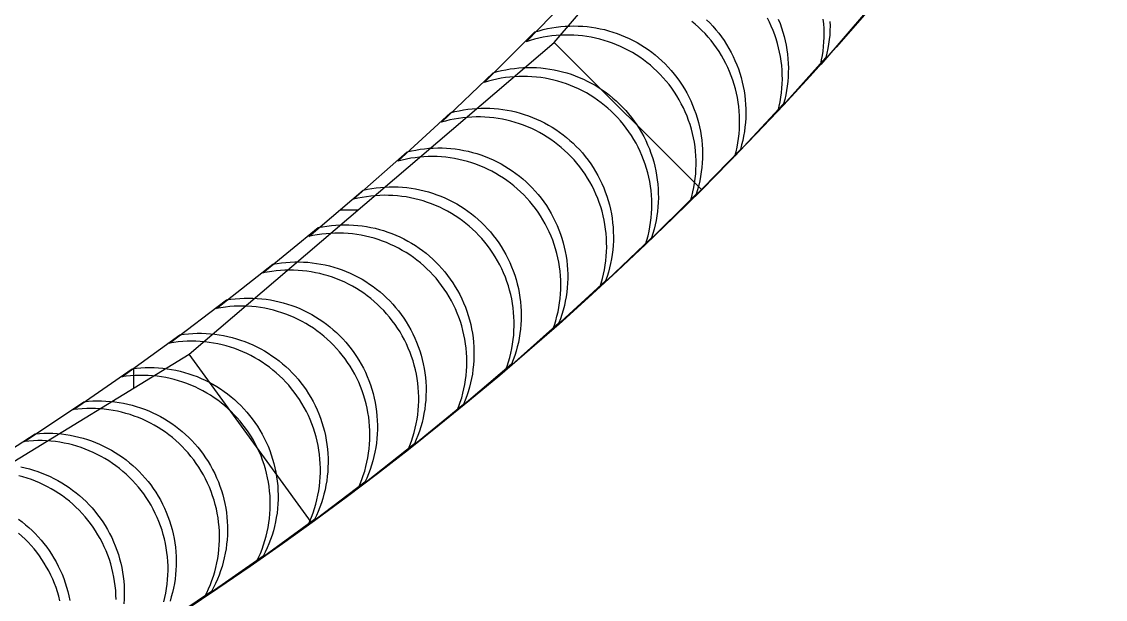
# Model space of a CAD drawing. Header units: metres. Extents: x -22.9 to 22.9, y -22.9 to 22.9.
# Drawn here: x 11.41 to 18.99, y -19.03 to -14.99 of the extents above; entities that cross this region are included whole.
import ezdxf

# ---------------------------------------------------------------- set-up
doc = ezdxf.new("R2010")
doc.units = ezdxf.units.M
for name, color, linetype in [('OBSERVED_CIRCULAR_SCAN', 3, 'Continuous'), ('SCAN_FOOTPRINTS', 5, 'Continuous'), ('TANK_BOUNDARY', 7, 'Continuous')]:
    doc.layers.add(name, color=color, linetype=linetype)

msp = doc.modelspace()

# ---------------------------------------------------------------- linework, layer by layer
at = {"layer": 'OBSERVED_CIRCULAR_SCAN'}
for p, q in [((15.1335, -15.1335), (17.3146, -12.5798)), ((12.5798, -17.3146), (15.1335, -15.1335)), ((16.163, -16.163), (15.1335, -15.1335)), ((13.7597, -16.3068), (13.6342, -16.3068)), ((9.7163, -19.0693), (12.5798, -17.3146)), ((13.4364, -18.4936), (12.5798, -17.3146)), ((12.192, -17.4147), (12.192, -17.5522))]:
    msp.add_line(p, q, dxfattribs=at)
at = {"layer": 'SCAN_FOOTPRINTS'}
for points in [[(16.1983, -14.9756), (16.2207, -14.9981), (16.2424, -15.0214), (16.2632, -15.0454), (16.2831, -15.0701), (16.3022, -15.0956), (16.3204, -15.1217), (16.3376, -15.1484), (16.3538, -15.1757), (16.3691, -15.2035), (16.3834, -15.2319), (16.3967, -15.2608), (16.409, -15.2901), (16.4202, -15.3199), (16.4304, -15.35), (16.4395, -15.3804), (16.4475, -15.4112), (16.4544, -15.4422), (16.4602, -15.4735), (16.4649, -15.5049), (16.4685, -15.5365), (16.471, -15.5682), (16.4724, -15.5999), (16.4726, -15.6317), (16.4717, -15.6635), (16.4697, -15.6952), (16.4666, -15.7269), (16.4624, -15.7584), (16.457, -15.7897), (16.4506, -15.8208), (16.443, -15.8517), (16.4344, -15.8823), (16.0868, -16.2417), (16.0868, -16.2417), (16.0955, -16.2111), (16.103, -16.1803), (16.1094, -16.1491), (16.1148, -16.1178), (16.119, -16.0863), (16.1222, -16.0547), (16.1242, -16.0229), (16.1251, -15.9912), (16.1248, -15.9594), (16.1235, -15.9276), (16.121, -15.8959), (16.1174, -15.8644), (16.1127, -15.8329), (16.1068, -15.8017), (16.0999, -15.7707), (16.0919, -15.7399), (16.0828, -15.7094), (16.0727, -15.6793), (16.0614, -15.6496), (16.0492, -15.6203), (16.0359, -15.5914), (16.0216, -15.563), (16.0063, -15.5351), (15.99, -15.5078), (15.9728, -15.4811), (15.9546, -15.455), (15.9356, -15.4296), (15.9156, -15.4048), (15.8948, -15.3808), (15.8732, -15.3575), (15.8507, -15.335), (15.8282, -15.314), (15.805, -15.2938), (15.7811, -15.2743), (15.7566, -15.2557), (15.7314, -15.238), (15.7057, -15.2211), (15.6794, -15.2051), (15.6525, -15.19), (15.6252, -15.1759), (15.5974, -15.1626), (15.5691, -15.1504), (15.5405, -15.1391), (15.5114, -15.1288), (15.4821, -15.1195), (15.4524, -15.1112), (15.4225, -15.104), (15.3923, -15.0977), (15.362, -15.0925), (15.3315, -15.0884), (15.3008, -15.0852), (15.2701, -15.0832), (15.2393, -15.0822), (15.2086, -15.0822), (15.1778, -15.0833), (15.1471, -15.0854), (15.1164, -15.0886), (15.0859, -15.0929), (15.0556, -15.0982), (15.0255, -15.1045), (14.9956, -15.1118), (14.9659, -15.1202), (14.9366, -15.1295), (15.2841, -14.7701)], [(17.3221, -14.9091), (16.9958, -15.288), (16.9958, -15.288), (17.0027, -15.2569), (17.0084, -15.2257), (17.0131, -15.1942), (17.0166, -15.1626), (17.019, -15.1309), (17.0203, -15.0992), (17.0205, -15.0674), (17.0196, -15.0356), (17.0175, -15.0039), (17.0143, -14.9723)], [(16.6997, -14.972), (16.7115, -15.0016), (16.7223, -15.0315), (16.7319, -15.0617), (16.7405, -15.0923), (16.7481, -15.1232), (16.7545, -15.1544), (16.7598, -15.1857), (16.764, -15.2172), (16.7671, -15.2488), (16.7691, -15.2806), (16.7699, -15.3123), (16.7696, -15.3441), (16.7682, -15.3759), (16.7657, -15.4076), (16.7621, -15.4392), (16.7573, -15.4706), (16.7515, -15.5018), (16.7445, -15.5328), (16.7365, -15.5636), (16.3959, -15.9297), (16.3959, -15.9297), (16.404, -15.8989), (16.4109, -15.8679), (16.4168, -15.8366), (16.4215, -15.8052), (16.4251, -15.7736), (16.4277, -15.7419), (16.429, -15.7102), (16.4293, -15.6784), (16.4285, -15.6466), (16.4265, -15.6149), (16.4234, -15.5833), (16.4192, -15.5518), (16.4139, -15.5204), (16.4075, -15.4893), (16.4, -15.4584), (16.3914, -15.4278), (16.3817, -15.3975), (16.3709, -15.3676), (16.3592, -15.3381), (16.3463, -15.309), (16.3325, -15.2804), (16.3176, -15.2523), (16.3018, -15.2247), (16.285, -15.1977), (16.2673, -15.1714), (16.2486, -15.1456), (16.2291, -15.1206), (16.2087, -15.0962), (16.1874, -15.0726), (16.1653, -15.0497), (16.1424, -15.0277), (16.1195, -15.0071), (16.0959, -14.9873)], [(17.061, -14.9873), (17.0614, -15.0191), (17.0606, -15.0509), (17.0587, -15.0826), (17.0556, -15.1142), (17.0515, -15.1458), (17.0462, -15.1771), (17.0399, -15.2083), (17.0324, -15.2392), (16.6989, -15.6117), (16.6989, -15.6117), (16.7064, -15.5808), (16.7128, -15.5496), (16.718, -15.5183), (16.7221, -15.4868), (16.7252, -15.4551), (16.7271, -15.4234), (16.7279, -15.3916), (16.7275, -15.3598), (16.7261, -15.3281), (16.7235, -15.2964), (16.7198, -15.2648), (16.715, -15.2334), (16.7091, -15.2022), (16.702, -15.1712), (16.6939, -15.1405), (16.6848, -15.11), (16.6745, -15.0799), (16.6632, -15.0502), (16.6508, -15.0209), (16.6375, -14.9921), (16.6231, -14.9638)], [(12.4039, -19.0491), (12.4114, -19.0182), (12.4178, -18.9871), (12.4232, -18.9557), (12.4274, -18.9242), (12.4305, -18.8926), (12.4325, -18.8609), (12.4334, -18.8291), (12.4331, -18.7973), (12.4317, -18.7656), (12.4292, -18.7339), (12.4256, -18.7023), (12.4209, -18.6709), (12.415, -18.6396), (12.4081, -18.6086), (12.4001, -18.5778), (12.391, -18.5474), (12.3808, -18.5173), (12.3696, -18.4875), (12.3573, -18.4582), (12.344, -18.4294), (12.3296, -18.401), (12.3143, -18.3731), (12.2981, -18.3458), (12.2808, -18.3191), (12.2632, -18.2938), (12.2448, -18.2692), (12.2255, -18.2452), (12.2054, -18.2218), (12.1846, -18.1992), (12.1629, -18.1773), (12.1405, -18.1561), (12.1175, -18.1357), (12.0937, -18.1162), (12.0693, -18.0974), (12.0442, -18.0795), (12.0186, -18.0624), (11.9924, -18.0463), (11.9656, -18.031), (11.9383, -18.0167), (11.9106, -18.0033), (11.8824, -17.9909), (11.8539, -17.9795), (11.8249, -17.969), (11.7956, -17.9595), (11.766, -17.951), (11.7361, -17.9436), (11.706, -17.9372), (11.6757, -17.9318), (11.6452, -17.9274), (11.6146, -17.9241), (11.5839, -17.9219), (11.5531, -17.9207), (11.5223, -17.9205), (11.4915, -17.9214), (11.4608, -17.9234), (11.4302, -17.9264), (11.8454, -17.6479), (11.8454, -17.6479), (11.876, -17.6449), (11.9068, -17.6429), (11.9375, -17.642), (11.9683, -17.6422), (11.9991, -17.6434), (12.0298, -17.6456), (12.0604, -17.6489), (12.0909, -17.6533), (12.1212, -17.6586), (12.1513, -17.6651), (12.1812, -17.6725), (12.2108, -17.681), (12.2401, -17.6905), (12.2691, -17.7009), (12.2977, -17.7124), (12.3258, -17.7248), (12.3536, -17.7382), (12.3808, -17.7525), (12.4076, -17.7678), (12.4338, -17.7839), (12.4595, -17.801), (12.4845, -17.8189), (12.5089, -17.8376), (12.5327, -17.8572), (12.5558, -17.8776), (12.5781, -17.8987), (12.5998, -17.9207), (12.6207, -17.9433), (12.6407, -17.9666), (12.66, -17.9906), (12.6785, -18.0153), (12.6961, -18.0406), (12.7133, -18.0673), (12.7296, -18.0946), (12.7449, -18.1224), (12.7592, -18.1508), (12.7725, -18.1797), (12.7848, -18.209), (12.796, -18.2387), (12.8062, -18.2688), (12.8153, -18.2993), (12.8233, -18.3301), (12.8303, -18.3611), (12.8361, -18.3923), (12.8408, -18.4238), (12.8445, -18.4553), (12.847, -18.487), (12.8483, -18.5188), (12.8486, -18.5506), (12.8477, -18.5823), (12.8457, -18.6141), (12.8426, -18.6457), (12.8384, -18.6772), (12.8331, -18.7085), (12.8266, -18.7397), (12.8191, -18.7705), (12.8105, -18.8011), (12.8008, -18.8314), (12.7901, -18.8613), (12.7782, -18.8908), (12.7654, -18.9199), (12.7516, -18.9485), (12.7367, -18.9766), (12.3215, -19.2552)], [(11.0836, -18.1427), (11.5041, -17.8722), (11.5041, -17.8722), (11.5348, -17.8698), (11.5656, -17.8684), (11.5964, -17.8681), (11.6272, -17.8688), (11.6579, -17.8706), (11.6886, -17.8735), (11.7191, -17.8774), (11.7495, -17.8823), (11.7797, -17.8883), (11.8097, -17.8953), (11.8394, -17.9033), (11.8689, -17.9123), (11.898, -17.9224), (11.9267, -17.9334), (11.9551, -17.9454), (11.983, -17.9584), (12.0105, -17.9723), (12.0375, -17.9871), (12.0639, -18.0029), (12.0898, -18.0195), (12.1151, -18.0371), (12.1398, -18.0554), (12.1639, -18.0747), (12.1873, -18.0947), (12.21, -18.1155), (12.2319, -18.1371), (12.2531, -18.1594), (12.2736, -18.1825), (12.2932, -18.2062), (12.312, -18.2306), (12.33, -18.2556), (12.3471, -18.2812), (12.3638, -18.3082), (12.3796, -18.3358), (12.3943, -18.364), (12.4081, -18.3926), (12.4209, -18.4217), (12.4326, -18.4513), (12.4432, -18.4812), (12.4528, -18.5115), (12.4613, -18.5422), (12.4688, -18.5731), (12.4751, -18.6042), (12.4804, -18.6356), (12.4845, -18.6671), (12.4875, -18.6987), (12.4894, -18.7304), (12.4902, -18.7622), (12.4898, -18.794), (12.4883, -18.8258), (12.4857, -18.8574), (12.482, -18.889), (12.4772, -18.9204), (12.4713, -18.9517), (12.4642, -18.9827), (12.4561, -19.0134), (12.4469, -19.0438)], [(11.4038, -18.1048), (11.4338, -18.1113), (11.4637, -18.1189), (11.4933, -18.1275), (11.5225, -18.1371), (11.5514, -18.1477), (11.58, -18.1592), (11.6081, -18.1718), (11.6358, -18.1853), (11.663, -18.1997), (11.6897, -18.2151), (11.7158, -18.2313), (11.7414, -18.2485), (11.7663, -18.2665), (11.7907, -18.2854), (11.8144, -18.305), (11.8374, -18.3255), (11.8597, -18.3468), (11.8812, -18.3688), (11.902, -18.3915), (11.922, -18.4149), (11.9411, -18.439), (11.9595, -18.4638), (11.977, -18.4891), (11.9936, -18.515), (12.0098, -18.5424), (12.025, -18.5703), (12.0392, -18.5987), (12.0524, -18.6276), (12.0646, -18.657), (12.0758, -18.6867), (12.0858, -18.7169), (12.0949, -18.7474), (12.1028, -18.7782), (12.1096, -18.8092), (12.1154, -18.8405), (12.12, -18.8719), (12.1235, -18.9035), (12.1259, -18.9352), (12.1272, -18.967), (12.1274, -18.9987), (12.1264, -19.0305), (12.1243, -19.0622)], [(12.0696, -19.0327), (12.0689, -19.001), (12.067, -18.9692), (12.064, -18.9376), (12.0598, -18.9061), (12.0546, -18.8747), (12.0483, -18.8436), (12.0408, -18.8127), (12.0323, -18.782), (12.0227, -18.7517), (12.0121, -18.7218), (12.0003, -18.6922), (11.9876, -18.6631), (11.9738, -18.6345), (11.9591, -18.6063), (11.9433, -18.5787), (11.9266, -18.5517), (11.9095, -18.5261), (11.8915, -18.5011), (11.8727, -18.4767), (11.8531, -18.453), (11.8326, -18.4299), (11.8114, -18.4076), (11.7895, -18.386), (11.7668, -18.3652), (11.7434, -18.3452), (11.7193, -18.3259), (11.6946, -18.3076), (11.6693, -18.29), (11.6434, -18.2734), (11.617, -18.2576), (11.59, -18.2428), (11.5625, -18.2289), (11.5346, -18.2159), (11.5062, -18.2039), (11.4775, -18.1929), (11.4484, -18.1828), (11.4189, -18.1738), (11.3892, -18.1658)], [(11.3886, -18.4707), (11.4132, -18.4892), (11.4372, -18.5085), (11.4605, -18.5287), (11.4831, -18.5496), (11.505, -18.5712), (11.5261, -18.5937), (11.5464, -18.6168), (11.5659, -18.6406), (11.5847, -18.665), (11.6025, -18.6901), (11.6195, -18.7158), (11.6356, -18.7421), (11.6513, -18.7697), (11.666, -18.7979), (11.6796, -18.8266), (11.6923, -18.8558), (11.7039, -18.8853), (11.7145, -18.9153), (11.724, -18.9456), (11.7324, -18.9763), (11.7398, -19.0072), (11.746, -19.0384)], [(11.6772, -19.0405), (11.6692, -19.0097), (11.6602, -18.9793), (11.6501, -18.9491), (11.639, -18.9194), (11.6268, -18.89), (11.6136, -18.8611), (11.5994, -18.8327), (11.5841, -18.8048), (11.5679, -18.7774), (11.5513, -18.7515), (11.5338, -18.7261), (11.5155, -18.7014), (11.4963, -18.6773), (11.4763, -18.6539), (11.4556, -18.6311), (11.434, -18.6091), (11.4117, -18.5879), (11.3887, -18.5674)]]:
    msp.add_lwpolyline(points, dxfattribs=at)
for points in [[(14.9975, -15.061), (15.027, -15.0522), (15.0568, -15.0444), (15.0869, -15.0377), (15.1171, -15.0319), (15.1476, -15.0272), (15.1781, -15.0236), (15.2088, -15.021), (15.2396, -15.0194), (15.2704, -15.0189), (15.3012, -15.0195), (15.3319, -15.0211), (15.3626, -15.0237), (15.3932, -15.0274), (15.4236, -15.0322), (15.4538, -15.038), (15.4838, -15.0448), (15.5136, -15.0526), (15.5431, -15.0615), (15.5723, -15.0713), (15.6011, -15.0822), (15.6295, -15.094), (15.6575, -15.1068), (15.6851, -15.1206), (15.7122, -15.1352), (15.7387, -15.1508), (15.7647, -15.1673), (15.7901, -15.1847), (15.815, -15.203), (15.8391, -15.222), (15.8626, -15.2419), (15.8854, -15.2626), (15.9075, -15.2841), (15.9296, -15.307), (15.9508, -15.3307), (15.9711, -15.3551), (15.9906, -15.3802), (16.0092, -15.406), (16.0268, -15.4324), (16.0435, -15.4595), (16.0593, -15.4871), (16.074, -15.5152), (16.0878, -15.5439), (16.1005, -15.573), (16.1122, -15.6026), (16.1228, -15.6325), (16.1324, -15.6628), (16.1409, -15.6935), (16.1483, -15.7244), (16.1547, -15.7555), (16.1599, -15.7869), (16.164, -15.8184), (16.167, -15.85), (16.1689, -15.8818), (16.1696, -15.9136), (16.1692, -15.9453), (16.1677, -15.9771), (16.1651, -16.0088), (16.1614, -16.0403), (16.1565, -16.0717), (16.1506, -16.103), (16.1435, -16.134), (16.1354, -16.1647), (16.1262, -16.1951), (15.7718, -16.5478), (15.7718, -16.5478), (15.781, -16.5174), (15.7891, -16.4867), (15.7962, -16.4557), (15.8021, -16.4245), (15.807, -16.393), (15.8107, -16.3615), (15.8133, -16.3298), (15.8148, -16.298), (15.8152, -16.2663), (15.8144, -16.2345), (15.8126, -16.2027), (15.8096, -16.1711), (15.8055, -16.1396), (15.8003, -16.1082), (15.7939, -16.0771), (15.7865, -16.0462), (15.778, -16.0155), (15.7684, -15.9852), (15.7578, -15.9553), (15.7461, -15.9257), (15.7334, -15.8966), (15.7196, -15.8679), (15.7049, -15.8398), (15.6891, -15.8122), (15.6724, -15.7851), (15.6548, -15.7587), (15.6362, -15.7329), (15.6167, -15.7078), (15.5964, -15.6834), (15.5752, -15.6597), (15.5531, -15.6368), (15.531, -15.6153), (15.5082, -15.5946), (15.4847, -15.5747), (15.4606, -15.5557), (15.4357, -15.5374), (15.4103, -15.52), (15.3843, -15.5035), (15.3578, -15.4879), (15.3307, -15.4733), (15.3031, -15.4595), (15.2751, -15.4467), (15.2467, -15.4349), (15.2179, -15.424), (15.1887, -15.4142), (15.1592, -15.4053), (15.1294, -15.3975), (15.0994, -15.3907), (15.0692, -15.3849), (15.0388, -15.3801), (15.0082, -15.3764), (14.9775, -15.3738), (14.9468, -15.3722), (14.916, -15.3716), (14.8852, -15.3721), (14.8544, -15.3737), (14.8237, -15.3763), (14.7932, -15.3799), (14.7627, -15.3846), (14.7325, -15.3904), (14.7024, -15.3971), (14.6726, -15.4049), (14.6431, -15.4137), (14.9975, -15.061)], [(14.7054, -15.3464), (14.7351, -15.3382), (14.765, -15.331), (14.7952, -15.3248), (14.8255, -15.3196), (14.856, -15.3155), (14.8867, -15.3124), (14.9174, -15.3104), (14.9482, -15.3095), (14.979, -15.3095), (15.0098, -15.3107), (15.0405, -15.3129), (15.0711, -15.3161), (15.1016, -15.3204), (15.1319, -15.3258), (15.162, -15.3321), (15.1919, -15.3395), (15.2216, -15.3479), (15.2509, -15.3573), (15.2798, -15.3678), (15.3084, -15.3792), (15.3366, -15.3915), (15.3644, -15.4049), (15.3917, -15.4191), (15.4185, -15.4343), (15.4447, -15.4504), (15.4704, -15.4674), (15.4955, -15.4853), (15.5199, -15.504), (15.5437, -15.5235), (15.5669, -15.5439), (15.5893, -15.565), (15.6109, -15.5869), (15.6325, -15.6102), (15.6533, -15.6343), (15.6731, -15.6591), (15.6921, -15.6846), (15.7102, -15.7107), (15.7273, -15.7375), (15.7435, -15.7649), (15.7587, -15.7928), (15.7729, -15.8212), (15.7861, -15.8501), (15.7983, -15.8795), (15.8094, -15.9093), (15.8195, -15.9394), (15.8285, -15.9699), (15.8364, -16.0007), (15.8432, -16.0317), (15.849, -16.063), (15.8536, -16.0945), (15.8571, -16.126), (15.8595, -16.1577), (15.8607, -16.1895), (15.8609, -16.2213), (15.8599, -16.2531), (15.8578, -16.2848), (15.8546, -16.3164), (15.8502, -16.3479), (15.8448, -16.3792), (15.8382, -16.4103), (15.8306, -16.4412), (15.8219, -16.4717), (15.812, -16.502), (15.4509, -16.8478), (15.4509, -16.8478), (15.4607, -16.8176), (15.4695, -16.787), (15.4771, -16.7561), (15.4837, -16.725), (15.4891, -16.6937), (15.4934, -16.6622), (15.4967, -16.6306), (15.4988, -16.5989), (15.4997, -16.5671), (15.4996, -16.5353), (15.4983, -16.5036), (15.496, -16.4719), (15.4925, -16.4403), (15.4878, -16.4088), (15.4821, -16.3776), (15.4753, -16.3465), (15.4674, -16.3157), (15.4584, -16.2853), (15.4483, -16.2551), (15.4372, -16.2253), (15.425, -16.196), (15.4118, -16.167), (15.3976, -16.1386), (15.3824, -16.1107), (15.3662, -16.0833), (15.3491, -16.0566), (15.331, -16.0304), (15.312, -16.0049), (15.2921, -15.9801), (15.2714, -15.956), (15.2498, -15.9327), (15.2282, -15.9108), (15.2057, -15.8897), (15.1826, -15.8694), (15.1588, -15.8498), (15.1344, -15.8311), (15.1093, -15.8133), (15.0836, -15.7963), (15.0574, -15.7802), (15.0306, -15.765), (15.0033, -15.7507), (14.9755, -15.7374), (14.9473, -15.725), (14.9187, -15.7136), (14.8898, -15.7032), (14.8604, -15.6937), (14.8308, -15.6853), (14.8009, -15.6779), (14.7708, -15.6716), (14.7405, -15.6662), (14.71, -15.662), (14.6794, -15.6587), (14.6486, -15.6565), (14.6179, -15.6554), (14.5871, -15.6553), (14.5563, -15.6562), (14.5256, -15.6583), (14.4949, -15.6613), (14.4644, -15.6654), (14.4341, -15.6706), (14.4039, -15.6768), (14.374, -15.684), (14.3443, -15.6922), (14.7054, -15.3464)], [(14.4078, -15.6261), (14.4376, -15.6184), (14.4677, -15.6118), (14.498, -15.6062), (14.5284, -15.6016), (14.559, -15.5981), (14.5897, -15.5956), (14.6205, -15.5942), (14.6513, -15.5938), (14.6821, -15.5945), (14.7128, -15.5963), (14.7435, -15.599), (14.774, -15.6029), (14.8044, -15.6077), (14.8347, -15.6137), (14.8647, -15.6206), (14.8944, -15.6286), (14.9239, -15.6375), (14.953, -15.6475), (14.9818, -15.6585), (15.0101, -15.6704), (15.0381, -15.6834), (15.0656, -15.6972), (15.0926, -15.712), (15.1191, -15.7277), (15.145, -15.7443), (15.1704, -15.7618), (15.1951, -15.7802), (15.2192, -15.7993), (15.2426, -15.8193), (15.2653, -15.8401), (15.2873, -15.8616), (15.3086, -15.8839), (15.3297, -15.9077), (15.35, -15.9322), (15.3694, -15.9574), (15.3879, -15.9832), (15.4054, -16.0097), (15.4221, -16.0368), (15.4377, -16.0645), (15.4524, -16.0926), (15.466, -16.1213), (15.4787, -16.1505), (15.4903, -16.1801), (15.5008, -16.2101), (15.5103, -16.2404), (15.5187, -16.2711), (15.5261, -16.302), (15.5323, -16.3332), (15.5374, -16.3646), (15.5414, -16.3961), (15.5443, -16.4277), (15.5461, -16.4595), (15.5467, -16.4913), (15.5463, -16.523), (15.5447, -16.5548), (15.542, -16.5865), (15.5381, -16.618), (15.5332, -16.6494), (15.5271, -16.6806), (15.52, -16.7116), (15.5118, -16.7423), (15.5025, -16.7727), (15.4921, -16.8027), (15.1244, -17.1416), (15.1244, -17.1416), (15.1348, -17.1115), (15.1441, -17.0811), (15.1523, -17.0504), (15.1595, -17.0194), (15.1655, -16.9882), (15.1704, -16.9568), (15.1743, -16.9253), (15.177, -16.8936), (15.1786, -16.8619), (15.179, -16.8301), (15.1784, -16.7983), (15.1766, -16.7666), (15.1737, -16.7349), (15.1697, -16.7034), (15.1646, -16.672), (15.1584, -16.6408), (15.1511, -16.6099), (15.1426, -16.5793), (15.1332, -16.5489), (15.1226, -16.5189), (15.111, -16.4893), (15.0984, -16.4602), (15.0847, -16.4315), (15.07, -16.4033), (15.0544, -16.3756), (15.0377, -16.3485), (15.0202, -16.322), (15.0017, -16.2962), (14.9823, -16.271), (14.962, -16.2465), (14.9409, -16.2228), (14.9196, -16.2005), (14.8976, -16.1789), (14.8749, -16.1582), (14.8515, -16.1382), (14.8274, -16.119), (14.8027, -16.1006), (14.7773, -16.0832), (14.7514, -16.0666), (14.7249, -16.0508), (14.6979, -16.0361), (14.6704, -16.0222), (14.6424, -16.0093), (14.6141, -15.9973), (14.5853, -15.9864), (14.5562, -15.9764), (14.5267, -15.9674), (14.497, -15.9594), (14.467, -15.9525), (14.4367, -15.9466), (14.4063, -15.9417), (14.3758, -15.9379), (14.3451, -15.9351), (14.3144, -15.9333), (14.2836, -15.9327), (14.2528, -15.933), (14.222, -15.9345), (14.1913, -15.9369), (14.1608, -15.9405), (14.1303, -15.945), (14.1, -15.9506), (14.07, -15.9573), (14.0401, -15.9649), (14.4078, -15.6261)], [(14.1049, -15.9001), (14.1349, -15.893), (14.1651, -15.8869), (14.1955, -15.8819), (14.226, -15.8779), (14.2567, -15.875), (14.2874, -15.8731), (14.3182, -15.8722), (14.349, -15.8725), (14.3797, -15.8737), (14.4104, -15.8761), (14.441, -15.8794), (14.4715, -15.8838), (14.5018, -15.8893), (14.5319, -15.8958), (14.5618, -15.9033), (14.5914, -15.9119), (14.6206, -15.9214), (14.6496, -15.9319), (14.6781, -15.9435), (14.7063, -15.956), (14.734, -15.9694), (14.7612, -15.9838), (14.7879, -15.9991), (14.8141, -16.0153), (14.8397, -16.0324), (14.8647, -16.0504), (14.8891, -16.0692), (14.9128, -16.0888), (14.9358, -16.1093), (14.9582, -16.1305), (14.9798, -16.1524), (15.0006, -16.1751), (15.0212, -16.1993), (15.041, -16.2242), (15.0599, -16.2497), (15.0779, -16.2759), (15.095, -16.3027), (15.1111, -16.3301), (15.1262, -16.3581), (15.1403, -16.3866), (15.1534, -16.4155), (15.1655, -16.4449), (15.1766, -16.4747), (15.1865, -16.5049), (15.1954, -16.5354), (15.2033, -16.5662), (15.21, -16.5973), (15.2156, -16.6286), (15.2201, -16.6601), (15.2235, -16.6917), (15.2258, -16.7234), (15.227, -16.7551), (15.227, -16.7869), (15.2259, -16.8187), (15.2237, -16.8504), (15.2204, -16.882), (15.216, -16.9135), (15.2104, -16.9448), (15.2038, -16.9759), (15.196, -17.0067), (15.1872, -17.0372), (15.1773, -17.0674), (15.1664, -17.0973), (14.7922, -17.429), (14.7922, -17.429), (14.8032, -17.3991), (14.8131, -17.3689), (14.8219, -17.3384), (14.8297, -17.3076), (14.8363, -17.2765), (14.8418, -17.2452), (14.8463, -17.2137), (14.8496, -17.1821), (14.8518, -17.1504), (14.8529, -17.1186), (14.8528, -17.0868), (14.8517, -17.0551), (14.8494, -17.0234), (14.846, -16.9918), (14.8415, -16.9603), (14.8358, -16.929), (14.8291, -16.8979), (14.8213, -16.8671), (14.8124, -16.8366), (14.8024, -16.8064), (14.7914, -16.7766), (14.7793, -16.7472), (14.7662, -16.7183), (14.7521, -16.6898), (14.737, -16.6618), (14.7209, -16.6344), (14.7038, -16.6076), (14.6858, -16.5814), (14.6669, -16.5559), (14.6471, -16.531), (14.6264, -16.5068), (14.6056, -16.4841), (14.584, -16.4622), (14.5617, -16.441), (14.5387, -16.4205), (14.515, -16.4009), (14.4906, -16.3821), (14.4656, -16.3641), (14.44, -16.347), (14.4138, -16.3308), (14.3871, -16.3155), (14.3599, -16.3011), (14.3322, -16.2877), (14.304, -16.2752), (14.2754, -16.2636), (14.2465, -16.2531), (14.2172, -16.2436), (14.1877, -16.235), (14.1578, -16.2275), (14.1277, -16.221), (14.0974, -16.2155), (14.0669, -16.2111), (14.0363, -16.2078), (14.0056, -16.2054), (13.9748, -16.2042), (13.944, -16.2039), (13.9133, -16.2048), (13.8825, -16.2067), (13.8519, -16.2096), (13.8213, -16.2136), (13.791, -16.2186), (13.7608, -16.2247), (13.7308, -16.2318), (14.1049, -15.9001)], [(13.7968, -16.1681), (13.8269, -16.1616), (13.8572, -16.1561), (13.8877, -16.1517), (13.9183, -16.1483), (13.949, -16.1459), (13.9798, -16.1446), (14.0106, -16.1444), (14.0414, -16.1452), (14.0721, -16.1471), (14.1027, -16.15), (14.1333, -16.154), (14.1637, -16.159), (14.1939, -16.165), (14.2238, -16.1721), (14.2535, -16.1802), (14.283, -16.1893), (14.312, -16.1994), (14.3408, -16.2105), (14.3691, -16.2225), (14.397, -16.2356), (14.4244, -16.2495), (14.4514, -16.2645), (14.4778, -16.2803), (14.5037, -16.297), (14.5289, -16.3146), (14.5536, -16.333), (14.5776, -16.3523), (14.6009, -16.3724), (14.6236, -16.3933), (14.6455, -16.4149), (14.6666, -16.4373), (14.687, -16.4604), (14.7072, -16.4849), (14.7265, -16.5101), (14.745, -16.5361), (14.7624, -16.5626), (14.779, -16.5897), (14.7945, -16.6175), (14.8091, -16.6457), (14.8227, -16.6744), (14.8353, -16.7036), (14.8468, -16.7333), (14.8572, -16.7633), (14.8666, -16.7937), (14.8749, -16.8243), (14.8822, -16.8553), (14.8883, -16.8865), (14.8933, -16.9179), (14.8972, -16.9494), (14.9, -16.9811), (14.9017, -17.0128), (14.9022, -17.0446), (14.9017, -17.0764), (14.9, -17.1081), (14.8972, -17.1398), (14.8932, -17.1713), (14.8882, -17.2027), (14.8821, -17.2339), (14.8748, -17.2648), (14.8665, -17.2955), (14.8571, -17.3259), (14.8466, -17.3559), (14.8351, -17.3855), (14.4546, -17.71), (14.4546, -17.71), (14.4662, -17.6803), (14.4766, -17.6503), (14.486, -17.62), (14.4944, -17.5893), (14.5016, -17.5583), (14.5078, -17.5272), (14.5128, -17.4958), (14.5167, -17.4642), (14.5195, -17.4326), (14.5212, -17.4008), (14.5218, -17.3691), (14.5212, -17.3373), (14.5196, -17.3055), (14.5168, -17.2739), (14.5129, -17.2423), (14.5078, -17.2109), (14.5017, -17.1797), (14.4945, -17.1488), (14.4862, -17.1181), (14.4768, -17.0877), (14.4663, -17.0577), (14.4548, -17.0281), (14.4423, -16.9989), (14.4287, -16.9702), (14.4141, -16.9419), (14.3985, -16.9142), (14.382, -16.8871), (14.3645, -16.8605), (14.3461, -16.8346), (14.3268, -16.8094), (14.3066, -16.7848), (14.2862, -16.7617), (14.2651, -16.7394), (14.2431, -16.7177), (14.2205, -16.6968), (14.1972, -16.6768), (14.1732, -16.6575), (14.1485, -16.639), (14.1232, -16.6214), (14.0974, -16.6047), (14.0709, -16.5889), (14.044, -16.574), (14.0166, -16.56), (13.9887, -16.547), (13.9603, -16.5349), (13.9316, -16.5238), (13.9025, -16.5137), (13.8731, -16.5046), (13.8434, -16.4965), (13.8134, -16.4895), (13.7832, -16.4834), (13.7528, -16.4784), (13.7223, -16.4744), (13.6917, -16.4715), (13.6609, -16.4697), (13.6301, -16.4689), (13.5993, -16.4691), (13.5686, -16.4704), (13.5379, -16.4727), (13.5073, -16.4761), (13.4768, -16.4806), (13.4465, -16.4861), (13.4164, -16.4926), (13.7968, -16.1681)], [(13.4836, -16.4302), (13.5139, -16.4243), (13.5443, -16.4194), (13.5748, -16.4155), (13.6055, -16.4127), (13.6362, -16.411), (13.667, -16.4103), (13.6978, -16.4106), (13.7286, -16.412), (13.7592, -16.4145), (13.7898, -16.418), (13.8203, -16.4225), (13.8506, -16.4281), (13.8807, -16.4347), (13.9105, -16.4424), (13.94, -16.451), (13.9693, -16.4607), (13.9982, -16.4714), (14.0267, -16.483), (14.0548, -16.4956), (14.0824, -16.5092), (14.1096, -16.5237), (14.1362, -16.5391), (14.1623, -16.5554), (14.1879, -16.5726), (14.2128, -16.5907), (14.2371, -16.6096), (14.2607, -16.6294), (14.2837, -16.6499), (14.3059, -16.6712), (14.3274, -16.6933), (14.3481, -16.716), (14.3681, -16.7395), (14.3878, -16.7644), (14.4066, -16.79), (14.4245, -16.8163), (14.4415, -16.8432), (14.4575, -16.8706), (14.4725, -16.8986), (14.4866, -16.9272), (14.4996, -16.9562), (14.5116, -16.9856), (14.5225, -17.0154), (14.5324, -17.0457), (14.5412, -17.0762), (14.5489, -17.107), (14.5556, -17.1381), (14.5611, -17.1694), (14.5655, -17.2009), (14.5688, -17.2325), (14.571, -17.2642), (14.5721, -17.296), (14.572, -17.3278), (14.5708, -17.3595), (14.5685, -17.3912), (14.5651, -17.4228), (14.5606, -17.4543), (14.5549, -17.4856), (14.5482, -17.5167), (14.5404, -17.5475), (14.5314, -17.578), (14.5214, -17.6081), (14.5104, -17.6379), (14.4983, -17.6673), (14.1117, -17.9844), (14.1117, -17.9844), (14.1238, -17.955), (14.1348, -17.9252), (14.1448, -17.895), (14.1538, -17.8645), (14.1616, -17.8337), (14.1683, -17.8027), (14.174, -17.7714), (14.1785, -17.7399), (14.1819, -17.7083), (14.1842, -17.6766), (14.1854, -17.6449), (14.1855, -17.6131), (14.1844, -17.5813), (14.1822, -17.5496), (14.1789, -17.518), (14.1745, -17.4865), (14.169, -17.4552), (14.1623, -17.4241), (14.1546, -17.3933), (14.1458, -17.3627), (14.1359, -17.3325), (14.125, -17.3027), (14.113, -17.2732), (14.1, -17.2442), (14.0859, -17.2157), (14.0709, -17.1877), (14.0549, -17.1603), (14.0379, -17.1334), (14.02, -17.1071), (14.0012, -17.0815), (13.9815, -17.0566), (13.9615, -17.0331), (13.9408, -17.0103), (13.9193, -16.9883), (13.8971, -16.967), (13.8741, -16.9465), (13.8505, -16.9267), (13.8262, -16.9078), (13.8013, -16.8897), (13.7757, -16.8725), (13.7496, -16.8562), (13.723, -16.8408), (13.6958, -16.8263), (13.6682, -16.8127), (13.6401, -16.8001), (13.6116, -16.7884), (13.5827, -16.7778), (13.5534, -16.7681), (13.5239, -16.7595), (13.4941, -16.7518), (13.464, -16.7452), (13.4337, -16.7396), (13.4032, -16.7351), (13.3726, -16.7316), (13.342, -16.7291), (13.3112, -16.7277), (13.2804, -16.7273), (13.2496, -16.7281), (13.2189, -16.7298), (13.1882, -16.7326), (13.1577, -16.7365), (13.1273, -16.7414), (13.097, -16.7473), (13.4836, -16.4302)], [(13.1655, -16.6863), (13.1958, -16.6809), (13.2263, -16.6766), (13.2569, -16.6733), (13.2876, -16.6711), (13.3184, -16.6699), (13.3492, -16.6698), (13.38, -16.6708), (13.4107, -16.6728), (13.4413, -16.6758), (13.4719, -16.6799), (13.5022, -16.685), (13.5324, -16.6912), (13.5623, -16.6984), (13.592, -16.7066), (13.6214, -16.7158), (13.6504, -16.7261), (13.6791, -16.7373), (13.7074, -16.7495), (13.7352, -16.7626), (13.7626, -16.7767), (13.7895, -16.7917), (13.8158, -16.8077), (13.8416, -16.8245), (13.8668, -16.8422), (13.8914, -16.8607), (13.9153, -16.8801), (13.9386, -16.9003), (13.9611, -16.9213), (13.983, -16.943), (14.004, -16.9655), (14.0243, -16.9886), (14.0438, -17.0125), (14.063, -17.0378), (14.0813, -17.0637), (14.0988, -17.0903), (14.1152, -17.1175), (14.1307, -17.1453), (14.1452, -17.1736), (14.1587, -17.2024), (14.1711, -17.2316), (14.1825, -17.2613), (14.1929, -17.2913), (14.2022, -17.3217), (14.2104, -17.3524), (14.2176, -17.3834), (14.2236, -17.4146), (14.2285, -17.446), (14.2323, -17.4776), (14.235, -17.5092), (14.2366, -17.541), (14.2371, -17.5728), (14.2364, -17.6046), (14.2346, -17.6363), (14.2317, -17.6679), (14.2277, -17.6995), (14.2225, -17.7308), (14.2163, -17.762), (14.2089, -17.7929), (14.2005, -17.8236), (14.191, -17.8539), (14.1805, -17.8839), (14.1688, -17.9135), (14.1562, -17.9426), (13.7636, -18.2522), (13.7636, -18.2522), (13.7762, -18.2231), (13.7878, -18.1935), (13.7984, -18.1635), (13.8079, -18.1332), (13.8163, -18.1025), (13.8237, -18.0716), (13.8299, -18.0404), (13.835, -18.0091), (13.8391, -17.9775), (13.842, -17.9459), (13.8438, -17.9142), (13.8444, -17.8824), (13.844, -17.8506), (13.8424, -17.8188), (13.8397, -17.7872), (13.8359, -17.7556), (13.831, -17.7242), (13.8249, -17.693), (13.8178, -17.662), (13.8096, -17.6313), (13.8003, -17.6009), (13.7899, -17.5709), (13.7785, -17.5412), (13.766, -17.512), (13.7526, -17.4832), (13.7381, -17.4549), (13.7226, -17.4271), (13.7061, -17.3999), (13.6887, -17.3733), (13.6704, -17.3474), (13.6512, -17.3221), (13.6317, -17.2982), (13.6114, -17.2751), (13.5903, -17.2526), (13.5685, -17.2309), (13.546, -17.2099), (13.5227, -17.1897), (13.4988, -17.1703), (13.4742, -17.1518), (13.449, -17.1341), (13.4232, -17.1173), (13.3969, -17.1013), (13.37, -17.0863), (13.3426, -17.0722), (13.3148, -17.0591), (13.2865, -17.0469), (13.2578, -17.0357), (13.2288, -17.0254), (13.1994, -17.0162), (13.1697, -17.008), (13.1398, -17.0008), (13.1096, -16.9946), (13.0792, -16.9895), (13.0487, -16.9854), (13.0181, -16.9824), (12.9873, -16.9804), (12.9566, -16.9794), (12.9258, -16.9795), (12.895, -16.9807), (12.8643, -16.9829), (12.8337, -16.9862), (12.8032, -16.9905), (12.7729, -16.9959), (13.1655, -16.6863)], [(12.8424, -16.9361), (12.8729, -16.9314), (12.9034, -16.9276), (12.9341, -16.925), (12.9649, -16.9233), (12.9956, -16.9228), (13.0264, -16.9232), (13.0572, -16.9248), (13.0879, -16.9274), (13.1184, -16.931), (13.1489, -16.9357), (13.1791, -16.9414), (13.2092, -16.9481), (13.239, -16.9559), (13.2685, -16.9647), (13.2977, -16.9745), (13.3265, -16.9852), (13.355, -16.997), (13.383, -17.0097), (13.4106, -17.0234), (13.4377, -17.038), (13.4643, -17.0536), (13.4903, -17.07), (13.5158, -17.0873), (13.5407, -17.1055), (13.5649, -17.1245), (13.5884, -17.1444), (13.6113, -17.165), (13.6334, -17.1864), (13.6548, -17.2085), (13.6755, -17.2314), (13.6953, -17.2549), (13.7143, -17.2792), (13.7331, -17.3048), (13.7509, -17.3312), (13.7678, -17.3581), (13.7837, -17.3856), (13.7987, -17.4136), (13.8126, -17.4422), (13.8255, -17.4712), (13.8374, -17.5007), (13.8483, -17.5306), (13.8581, -17.5608), (13.8668, -17.5914), (13.8744, -17.6223), (13.8809, -17.6534), (13.8864, -17.6847), (13.8907, -17.7162), (13.8939, -17.7478), (13.896, -17.7795), (13.8969, -17.8113), (13.8968, -17.8431), (13.8955, -17.8748), (13.8931, -17.9065), (13.8896, -17.9381), (13.885, -17.9696), (13.8792, -18.0008), (13.8724, -18.0319), (13.8645, -18.0627), (13.8554, -18.0931), (13.8454, -18.1233), (13.8342, -18.1531), (13.822, -18.1824), (13.8088, -18.2113), (13.4103, -18.5133), (13.4103, -18.5133), (13.4235, -18.4844), (13.4357, -18.455), (13.4469, -18.4253), (13.4569, -18.3951), (13.466, -18.3647), (13.4739, -18.3339), (13.4807, -18.3028), (13.4865, -18.2716), (13.4911, -18.2401), (13.4946, -18.2085), (13.497, -18.1768), (13.4983, -18.1451), (13.4985, -18.1133), (13.4975, -18.0815), (13.4954, -18.0498), (13.4922, -18.0182), (13.4879, -17.9867), (13.4824, -17.9554), (13.4759, -17.9243), (13.4683, -17.8934), (13.4596, -17.8628), (13.4498, -17.8326), (13.4389, -17.8027), (13.427, -17.7732), (13.4141, -17.7442), (13.4002, -17.7156), (13.3852, -17.6876), (13.3693, -17.6601), (13.3524, -17.6331), (13.3346, -17.6068), (13.3158, -17.5812), (13.2968, -17.5569), (13.277, -17.5334), (13.2563, -17.5105), (13.2349, -17.4884), (13.2128, -17.467), (13.1899, -17.4464), (13.1664, -17.4265), (13.1422, -17.4075), (13.1173, -17.3893), (13.0919, -17.372), (13.0658, -17.3556), (13.0392, -17.34), (13.0121, -17.3254), (12.9845, -17.3117), (12.9565, -17.299), (12.928, -17.2872), (12.8992, -17.2765), (12.87, -17.2667), (12.8405, -17.2579), (12.8107, -17.2501), (12.7806, -17.2434), (12.7504, -17.2377), (12.72, -17.233), (12.6894, -17.2293), (12.6587, -17.2268), (12.6279, -17.2252), (12.5971, -17.2248), (12.5664, -17.2253), (12.5356, -17.227), (12.5049, -17.2296), (12.4744, -17.2334), (12.4439, -17.2381), (12.8424, -16.9361)], [(12.5147, -17.1798), (12.5452, -17.1756), (12.5758, -17.1724), (12.6065, -17.1703), (12.6373, -17.1693), (12.6681, -17.1693), (12.6989, -17.1704), (12.7296, -17.1725), (12.7602, -17.1757), (12.7907, -17.1799), (12.8211, -17.1852), (12.8512, -17.1915), (12.8811, -17.1988), (12.9108, -17.2071), (12.9401, -17.2165), (12.9691, -17.2268), (12.9977, -17.2382), (13.026, -17.2505), (13.0537, -17.2637), (13.0811, -17.2779), (13.1079, -17.2931), (13.1342, -17.3091), (13.1599, -17.3261), (13.185, -17.3439), (13.2095, -17.3625), (13.2334, -17.382), (13.2565, -17.4023), (13.279, -17.4233), (13.3007, -17.4452), (13.3217, -17.4677), (13.3419, -17.491), (13.3612, -17.5149), (13.3798, -17.5395), (13.398, -17.5655), (13.4154, -17.5922), (13.4317, -17.6194), (13.4471, -17.6472), (13.4615, -17.6755), (13.4749, -17.7044), (13.4873, -17.7337), (13.4986, -17.7633), (13.5089, -17.7934), (13.5181, -17.8239), (13.5262, -17.8546), (13.5333, -17.8856), (13.5392, -17.9168), (13.544, -17.9482), (13.5477, -17.9798), (13.5503, -18.0115), (13.5518, -18.0432), (13.5522, -18.075), (13.5514, -18.1068), (13.5495, -18.1385), (13.5465, -18.1702), (13.5424, -18.2017), (13.5371, -18.233), (13.5308, -18.2642), (13.5234, -18.2951), (13.5149, -18.3257), (13.5053, -18.356), (13.4946, -18.386), (13.4829, -18.4155), (13.4701, -18.4446), (13.4564, -18.4733), (13.0521, -18.7676), (13.0521, -18.7676), (13.0659, -18.7389), (13.0787, -18.7098), (13.0904, -18.6802), (13.101, -18.6503), (13.1106, -18.62), (13.1191, -18.5894), (13.1266, -18.5585), (13.1329, -18.5273), (13.1382, -18.496), (13.1423, -18.4644), (13.1453, -18.4328), (13.1472, -18.4011), (13.1479, -18.3693), (13.1476, -18.3375), (13.1461, -18.3058), (13.1435, -18.2741), (13.1398, -18.2425), (13.135, -18.2111), (13.129, -18.1799), (13.122, -18.1489), (13.1139, -18.1181), (13.1047, -18.0877), (13.0944, -18.0576), (13.0831, -18.0279), (13.0707, -17.9987), (13.0573, -17.9698), (13.0429, -17.9415), (13.0275, -17.9137), (13.0111, -17.8864), (12.9938, -17.8598), (12.9756, -17.8338), (12.957, -17.8092), (12.9376, -17.7852), (12.9175, -17.762), (12.8965, -17.7394), (12.8748, -17.7176), (12.8523, -17.6966), (12.8291, -17.6763), (12.8053, -17.6568), (12.7808, -17.6381), (12.7557, -17.6203), (12.7299, -17.6034), (12.7037, -17.5874), (12.6768, -17.5722), (12.6495, -17.558), (12.6217, -17.5448), (12.5935, -17.5324), (12.5649, -17.5211), (12.5359, -17.5108), (12.5065, -17.5014), (12.4769, -17.4931), (12.447, -17.4857), (12.4168, -17.4795), (12.3865, -17.4742), (12.356, -17.47), (12.3254, -17.4668), (12.2946, -17.4647), (12.2639, -17.4636), (12.2331, -17.4636), (12.2023, -17.4646), (12.1716, -17.4667), (12.141, -17.4698), (12.1104, -17.474), (12.5147, -17.1798)], [(12.1823, -17.417), (12.2129, -17.4134), (12.2435, -17.4109), (12.2743, -17.4094), (12.3051, -17.4089), (12.3359, -17.4096), (12.3666, -17.4112), (12.3973, -17.4139), (12.4279, -17.4177), (12.4583, -17.4225), (12.4885, -17.4283), (12.5185, -17.4352), (12.5483, -17.4431), (12.5778, -17.452), (12.6069, -17.4619), (12.6357, -17.4728), (12.6641, -17.4847), (12.6921, -17.4976), (12.7196, -17.5114), (12.7467, -17.5261), (12.7732, -17.5417), (12.7992, -17.5583), (12.8246, -17.5757), (12.8493, -17.594), (12.8735, -17.6131), (12.8969, -17.633), (12.9197, -17.6538), (12.9418, -17.6753), (12.9631, -17.6975), (12.9836, -17.7204), (13.0033, -17.7441), (13.0223, -17.7684), (13.0403, -17.7933), (13.0581, -17.8197), (13.0749, -17.8467), (13.0907, -17.8742), (13.1056, -17.9023), (13.1194, -17.9309), (13.1323, -17.96), (13.1441, -17.9895), (13.1548, -18.0194), (13.1645, -18.0497), (13.1732, -18.0803), (13.1807, -18.1112), (13.1871, -18.1423), (13.1925, -18.1736), (13.1967, -18.2051), (13.1998, -18.2368), (13.2018, -18.2685), (13.2026, -18.3003), (13.2024, -18.3321), (13.201, -18.3638), (13.1985, -18.3955), (13.1949, -18.4271), (13.1902, -18.4585), (13.1843, -18.4898), (13.1774, -18.5208), (13.1694, -18.5515), (13.1603, -18.582), (13.1501, -18.6121), (13.1388, -18.6418), (13.1266, -18.6712), (13.1133, -18.7), (13.0989, -18.7284), (12.6891, -19.0149), (12.6891, -19.0149), (12.7035, -18.9865), (12.7168, -18.9576), (12.729, -18.9283), (12.7403, -18.8986), (12.7505, -18.8685), (12.7596, -18.838), (12.7676, -18.8072), (12.7745, -18.7762), (12.7804, -18.745), (12.7851, -18.7135), (12.7887, -18.682), (12.7912, -18.6503), (12.7926, -18.6185), (12.7928, -18.5867), (12.792, -18.555), (12.79, -18.5232), (12.7869, -18.4916), (12.7826, -18.4601), (12.7773, -18.4288), (12.7709, -18.3976), (12.7633, -18.3668), (12.7547, -18.3362), (12.745, -18.3059), (12.7343, -18.276), (12.7225, -18.2465), (12.7096, -18.2174), (12.6958, -18.1888), (12.6809, -18.1607), (12.6651, -18.1331), (12.6483, -18.1061), (12.6305, -18.0798), (12.6125, -18.0548), (12.5935, -18.0305), (12.5738, -18.0069), (12.5533, -17.984), (12.532, -17.9617), (12.5099, -17.9402), (12.4871, -17.9195), (12.4637, -17.8996), (12.4395, -17.8804), (12.4148, -17.8622), (12.3894, -17.8447), (12.3634, -17.8282), (12.3369, -17.8125), (12.3098, -17.7978), (12.2823, -17.784), (12.2543, -17.7712), (12.2259, -17.7593), (12.1971, -17.7484), (12.168, -17.7385), (12.1385, -17.7296), (12.1087, -17.7217), (12.0787, -17.7148), (12.0485, -17.709), (12.0181, -17.7041), (11.9875, -17.7004), (11.9568, -17.6977), (11.9261, -17.696), (11.8953, -17.6954), (11.8645, -17.6958), (11.8337, -17.6973), (11.8031, -17.6999), (11.7725, -17.7035), (12.1823, -17.417)]]:
    msp.add_lwpolyline(points, close=True, dxfattribs=at)
at = {"layer": 'TANK_BOUNDARY'}
msp.add_circle((0, 0), 22.86, dxfattribs=at)

doc.saveas('drawing.dxf')
